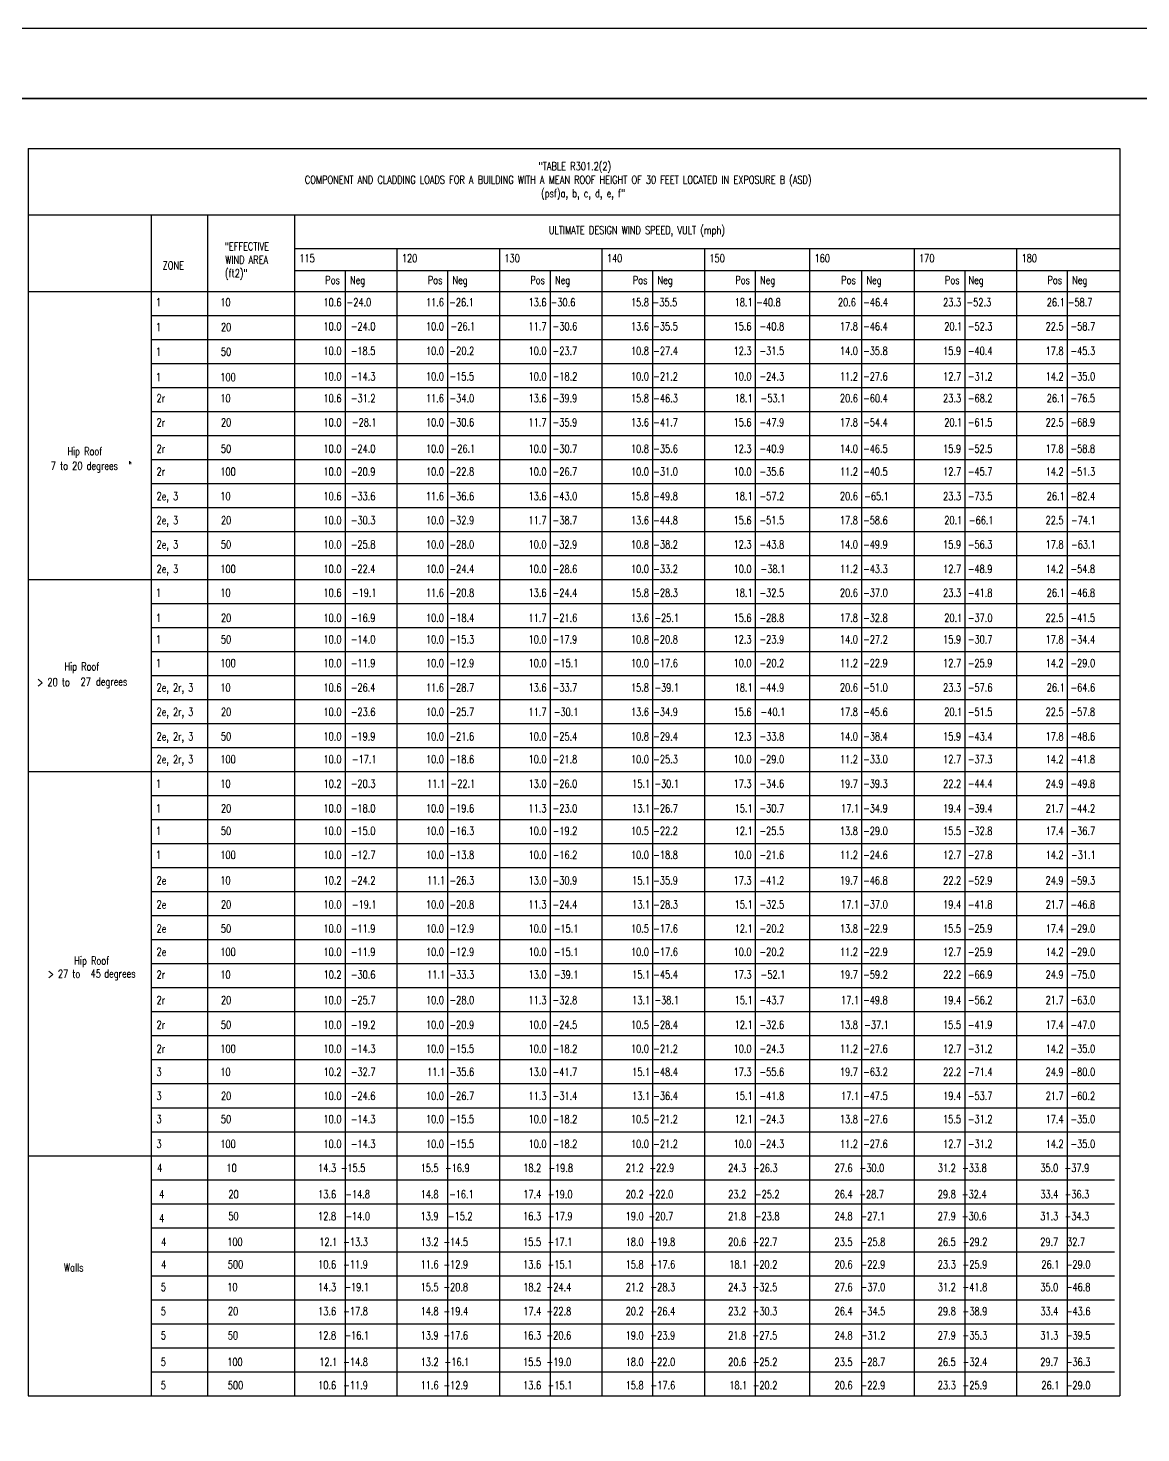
# Paper-space layout 'S-04' of a CAD drawing. Header units: inches. Extents: x 0 to 36, y 0 to 24.
# Drawn here: x 13.21 to 25.2, y 8.84 to 23.98 of the extents above; entities that cross this region are included whole.
import ezdxf

# ---------------------------------------------------------------- set-up
doc = ezdxf.new("R2010")
doc.units = ezdxf.units.IN
doc.header["$LTSCALE"] = 0.5
doc.header["$MEASUREMENT"] = 0
doc.layers.add('A-Anno-Titl-Otln', color=236, linetype='Continuous', lineweight=35)
doc.layers.add('TXT', color=4, linetype='Continuous', lineweight=9)
doc.styles.add('ACH DETAILS', font='romans.shx', dxfattribs={"width": 0.75, "height": 2})
doc.styles.add('ARCH', font='arch.shx')

# ---------------------------------------------------------------- blocks, each defined once
blk = doc.blocks.new('TB-24X36')
at = {"layer": 'A-Anno-Titl-Otln'}
blk.add_lwpolyline([(34.556, 0.084), (0, 0.084), (0, 22.549), (34.556, 22.549)], close=True, dxfattribs=at)
at = {"layer": 'TXT', "style": 'ARCH'}
for p in [(31.114, 0.106), (32.119, 0.117)]:
    blk.add_attdef('#', p, '', height=0.111, dxfattribs=at)
blk = doc.blocks.new('tabla 2')
for p, q in [((2380.17, 1006.84), (2652.98, 1006.84)), ((2380.17, 1006.84), (2380.17, 990.23)), ((2652.98, 1006.84), (2652.98, 973.4)), ((2380.17, 990.23), (2652.98, 990.23)), ((2380.17, 990.23), (2380.17, 695.05)), ((2410.89, 990.23), (2410.89, 695.05)), ((2424.95, 990.23), (2424.95, 695.05)), ((2446.69, 990.23), (2446.69, 695.05)), ((2446.69, 981.82), (2652.98, 981.82)), ((2472.31, 981.82), (2472.31, 695.05)), ((2497.93, 981.82), (2497.93, 695.05)), ((2523.55, 981.82), (2523.55, 695.05)), ((2549.18, 981.82), (2549.18, 695.05)), ((2575.45, 981.82), (2575.45, 695.05)), ((2601.57, 981.82), (2601.57, 695.05)), ((2627.19, 981.82), (2627.19, 695.05)), ((2446.69, 976.35), (2652.98, 976.35)), ((2459.34, 976.35), (2459.34, 695.05)), ((2484.96, 976.35), (2484.96, 695.05)), ((2510.58, 976.35), (2510.58, 695.05)), ((2536.2, 976.35), (2536.2, 695.05)), ((2561.83, 976.35), (2561.83, 695.05)), ((2588.42, 976.35), (2588.42, 695.05)), ((2614.22, 976.35), (2614.22, 695.05)), ((2639.84, 976.35), (2639.84, 695.05)), ((2652.98, 973.4), (2652.98, 695.05)), ((2380.17, 971.05), (2652.98, 971.05)), ((2410.89, 965.05), (2652.98, 965.05)), ((2410.89, 959.05), (2652.98, 959.05)), ((2410.89, 953.05), (2652.98, 953.05)), ((2410.89, 947.05), (2652.98, 947.05)), ((2410.89, 941.05), (2652.98, 941.05)), ((2410.89, 935.05), (2652.98, 935.05)), ((2410.89, 929.05), (2652.98, 929.05)), ((2410.89, 923.05), (2652.98, 923.05)), ((2410.89, 917.05), (2652.98, 917.05)), ((2410.89, 911.05), (2652.98, 911.05)), ((2410.89, 905.05), (2652.98, 905.05)), ((2380.17, 899.05), (2652.98, 899.05)), ((2410.89, 893.05), (2652.98, 893.05)), ((2410.89, 887.05), (2652.98, 887.05)), ((2410.89, 881.05), (2652.98, 881.05)), ((2410.89, 875.05), (2652.98, 875.05)), ((2410.89, 869.05), (2652.98, 869.05)), ((2410.89, 863.05), (2652.98, 863.05)), ((2410.89, 857.05), (2652.98, 857.05)), ((2380.17, 851.05), (2652.98, 851.05)), ((2410.89, 845.05), (2652.98, 845.05)), ((2410.89, 839.05), (2652.98, 839.05)), ((2410.89, 833.05), (2652.98, 833.05)), ((2410.89, 827.05), (2652.98, 827.05)), ((2410.89, 821.05), (2652.98, 821.05)), ((2410.89, 815.05), (2652.98, 815.05)), ((2410.89, 809.05), (2652.98, 809.05)), ((2410.89, 803.05), (2652.98, 803.05)), ((2410.89, 797.05), (2652.98, 797.05)), ((2410.89, 791.05), (2652.98, 791.05)), ((2410.89, 785.05), (2652.98, 785.05)), ((2410.89, 779.05), (2652.98, 779.05)), ((2410.89, 773.05), (2652.98, 773.05)), ((2410.89, 767.05), (2652.98, 767.05)), ((2410.89, 761.05), (2652.98, 761.05)), ((2380.17, 755.05), (2652.98, 755.05)), ((2410.89, 749.05), (2651.64, 749.05)), ((2410.89, 743.05), (2651.64, 743.05)), ((2410.89, 737.05), (2651.64, 737.05)), ((2410.89, 731.05), (2651.64, 731.05)), ((2410.89, 725.05), (2651.64, 725.05)), ((2410.89, 719.05), (2651.64, 719.05)), ((2410.89, 713.05), (2651.64, 713.05)), ((2410.89, 707.05), (2651.64, 707.05)), ((2410.89, 701.05), (2651.64, 701.05)), ((2380.17, 695.05), (2652.98, 695.05))]:
    blk.add_line(p, q)
at = {"style": 'ACH DETAILS', "width": 0.75}
for s, p in [('"TABLE R301.2(2)', (2507.73, 1001.4)), ('COMPONENT AND CLADDING LOADS FOR A BUILDING WITH A MEAN ROOF HEIGHT OF 30 FEET LOCATED IN EXPOSURE B (ASD)', (2449.3, 998.01)), ('(psf)a, b, c, d, e, f"', (2508.34, 994.63)), ('ULTIMATE DESIGN WIND SPEED, VULT (mph)', (2510.27, 985.44)), ('"EFFECTIVE', (2429.27, 981.37)), ('WIND AREA', (2429.39, 978.03)), ('115', (2447.92, 978.4)), ('120', (2473.55, 978.4)), ('130', (2499.17, 978.4)), ('140', (2524.79, 978.4)), ('150', (2550.41, 978.4)), ('160', (2576.69, 978.4)), ('170', (2602.81, 978.4)), ('180', (2628.43, 978.4)), ('ZONE', (2413.74, 976.61)), ('(ft2)"', (2429.33, 974.65)), ('Pos', (2454.4, 972.95)), ('Neg', (2460.58, 972.95)), ('Pos', (2480.03, 972.95)), ('Neg', (2486.2, 972.95)), ('Pos', (2505.65, 972.95)), ('Neg', (2511.82, 972.95)), ('Pos', (2531.27, 972.95)), ('Neg', (2537.45, 972.95)), ('Pos', (2556.89, 972.95)), ('Neg', (2563.07, 972.95)), ('Pos', (2583.35, 972.95)), ('Neg', (2589.66, 972.95)), ('Pos', (2609.29, 972.95)), ('Neg', (2615.18, 972.95)), ('Pos', (2634.91, 972.95)), ('Neg', (2641.09, 972.95)), ('1', (2412.06, 967.38)), ('10', (2428.17, 967.38)), ('10.6', (2453.95, 967.38)), ('-24.0', (2459.72, 967.38)), ('11.6', (2479.57, 967.38)), ('-26.1', (2485.37, 967.38)), ('13.6', (2505.2, 967.38)), ('-30.6', (2510.74, 967.38)), ('15.8', (2530.81, 967.38)), ('-35.5', (2536.22, 967.38)), ('18.1', (2556.73, 967.38)), ('-40.8', (2562.08, 967.38)), ('20.6', (2582.54, 967.38)), ('-46.4', (2588.85, 967.38)), ('23.3', (2608.83, 967.38)), ('-52.3', (2614.68, 967.38)), ('26.1', (2634.75, 967.38)), ('-58.7', (2639.98, 967.38)), ('1', (2412.06, 961.18)), ('20', (2428.33, 961.18)), ('10.0', (2453.95, 961.37)), ('-24.0', (2460.77, 961.37)), ('10.0', (2479.58, 961.37)), ('-26.1', (2485.73, 961.37)), ('11.7', (2505.19, 961.37)), ('-30.6', (2511.23, 961.37)), ('13.6', (2530.82, 961.37)), ('-35.5', (2536.35, 961.37)), ('15.6', (2556.44, 961.37)), ('-40.8', (2562.93, 961.37)), ('17.8', (2583.03, 961.37)), ('-46.4', (2588.83, 961.37)), ('20.1', (2609.12, 961.37)), ('-52.3', (2614.99, 961.37)), ('22.5', (2634.45, 961.37)), ('-58.7', (2640.66, 961.37)), ('1', (2412.06, 955.04)), ('50', (2428.31, 955.04)), ('10.0', (2453.95, 955.23)), ('-18.5', (2460.76, 955.23)), ('10.0', (2479.58, 955.23)), ('-20.2', (2485.46, 955.23)), ('10.0', (2505.2, 955.23)), ('-23.7', (2511.23, 955.23)), ('10.8', (2530.81, 955.23)), ('-27.4', (2536.37, 955.23)), ('12.3', (2556.44, 955.23)), ('-31.5', (2562.92, 955.23)), ('14.0', (2583.04, 955.23)), ('-35.8', (2588.82, 955.23)), ('15.9', (2608.83, 955.23)), ('-40.4', (2615, 955.23)), ('17.8', (2634.45, 955.23)), ('-45.3', (2640.66, 955.23)), ('1', (2412.06, 948.67)), ('100', (2428.17, 948.67)), ('10.0', (2453.95, 948.86)), ('-14.3', (2460.77, 948.86)), ('10.0', (2479.58, 948.86)), ('-15.5', (2485.43, 948.86)), ('10.0', (2505.2, 948.86)), ('-18.2', (2511.24, 948.86)), ('10.0', (2530.82, 948.86)), ('-21.2', (2536.38, 948.86)), ('10.0', (2556.44, 948.86)), ('-24.3', (2562.93, 948.86)), ('11.2', (2583.05, 948.86)), ('-27.6', (2588.82, 948.86)), ('12.7', (2608.83, 948.86)), ('-31.2', (2615.01, 948.86)), ('14.2', (2634.47, 948.86)), ('-35.0', (2640.66, 948.86)), ('2r', (2412.23, 943.39)), ('10', (2428.17, 943.39)), ('10.6', (2453.95, 943.39)), ('-31.2', (2460.78, 943.39)), ('11.6', (2479.57, 943.39)), ('-34.0', (2485.45, 943.39)), ('13.6', (2505.2, 943.39)), ('-39.9', (2511.22, 943.39)), ('15.8', (2530.81, 943.39)), ('-46.3', (2536.37, 943.39)), ('18.1', (2556.73, 943.39)), ('-53.1', (2563.22, 943.39)), ('20.6', (2583.04, 943.39)), ('-60.4', (2588.83, 943.39)), ('23.3', (2608.83, 943.39)), ('-68.2', (2615.01, 943.39)), ('26.1', (2634.75, 943.39)), ('-76.5', (2640.65, 943.39)), ('2r', (2412.23, 937.37)), ('20', (2428.33, 937.37)), ('10.0', (2453.95, 937.37)), ('-28.1', (2461.06, 937.37)), ('10.0', (2479.58, 937.37)), ('-30.6', (2485.44, 937.37)), ('11.7', (2505.19, 937.37)), ('-35.9', (2511.22, 937.37)), ('13.6', (2530.82, 937.37)), ('-41.7', (2536.37, 937.37)), ('15.6', (2556.44, 937.37)), ('-47.9', (2562.93, 937.37)), ('17.8', (2583.03, 937.37)), ('-54.4', (2588.83, 937.37)), ('20.1', (2609.12, 937.37)), ('-61.5', (2614.98, 937.37)), ('22.5', (2634.45, 937.37)), ('-68.9', (2640.65, 937.37)), ('Hip Roof', (2389.94, 930.14)), ('2r', (2412.23, 930.79)), ('50', (2428.31, 930.79)), ('10.0', (2453.95, 930.79)), ('-24.0', (2460.77, 930.79)), ('10.0', (2479.58, 930.79)), ('-26.1', (2485.73, 930.79)), ('10.0', (2505.2, 930.79)), ('-30.7', (2511.23, 930.79)), ('10.8', (2530.81, 930.79)), ('-35.6', (2536.37, 930.79)), ('12.3', (2556.44, 930.79)), ('-40.9', (2562.93, 930.79)), ('14.0', (2583.04, 930.79)), ('-46.5', (2588.81, 930.79)), ('15.9', (2608.83, 930.79)), ('-52.5', (2614.98, 930.79)), ('17.8', (2634.45, 930.79)), ('-58.8', (2640.65, 930.79)), ('2r', (2412.23, 925.05)), ('100', (2428.17, 925.05)), ('10.0', (2453.95, 925.05)), ('-20.9', (2460.77, 925.05)), ('10.0', (2479.58, 925.05)), ('-22.8', (2485.44, 925.05)), ('10.0', (2505.2, 925.05)), ('-26.7', (2511.23, 925.05)), ('10.0', (2530.82, 925.05)), ('-31.0', (2536.37, 925.05)), ('10.0', (2556.44, 925.05)), ('-35.6', (2562.93, 925.05)), ('11.2', (2583.05, 925.05)), ('-40.5', (2588.81, 925.05)), ('12.7', (2608.83, 925.05)), ('-45.7', (2614.99, 925.05)), ('14.2', (2634.47, 925.05)), ('-51.3', (2640.66, 925.05)), ('2e, 3', (2412.23, 918.92)), ('10', (2428.17, 918.92)), ('10.6', (2453.95, 918.92)), ('-33.6', (2460.77, 918.92)), ('11.6', (2479.57, 918.92)), ('-36.6', (2485.44, 918.92)), ('13.6', (2505.2, 918.92)), ('-43.0', (2511.23, 918.92)), ('15.8', (2530.81, 918.92)), ('-49.8', (2536.36, 918.92)), ('18.1', (2556.73, 918.92)), ('-57.2', (2562.94, 918.92)), ('20.6', (2583.04, 918.92)), ('-65.1', (2589.11, 918.92)), ('23.3', (2608.83, 918.92)), ('-73.5', (2614.98, 918.92)), ('26.1', (2634.75, 918.92)), ('-82.4', (2640.66, 918.92)), ('2e, 3', (2412.23, 912.9)), ('20', (2428.33, 912.9)), ('10.0', (2453.95, 912.9)), ('-30.3', (2460.77, 912.9)), ('10.0', (2479.58, 912.9)), ('-32.9', (2485.44, 912.9)), ('11.7', (2505.19, 912.9)), ('-38.7', (2511.23, 912.9)), ('13.6', (2530.82, 912.9)), ('-44.8', (2536.36, 912.9)), ('15.6', (2556.44, 912.9)), ('-51.5', (2562.92, 912.9)), ('17.8', (2583.03, 912.9)), ('-58.6', (2588.82, 912.9)), ('20.1', (2609.12, 912.9)), ('-66.1', (2615.28, 912.9)), ('22.5', (2634.45, 912.9)), ('-74.1', (2640.8, 912.9)), ('2e, 3', (2412.23, 906.84)), ('50', (2428.31, 906.84)), ('10.0', (2453.95, 906.84)), ('-25.8', (2460.77, 906.84)), ('10.0', (2479.58, 906.84)), ('-28.0', (2485.45, 906.84)), ('10.0', (2505.2, 906.84)), ('-32.9', (2511.22, 906.84)), ('10.8', (2530.81, 906.84)), ('-38.2', (2536.38, 906.84)), ('12.3', (2556.44, 906.84)), ('-43.8', (2562.93, 906.84)), ('14.0', (2583.04, 906.84)), ('-49.9', (2588.82, 906.84)), ('15.9', (2608.83, 906.84)), ('-56.3', (2614.99, 906.84)), ('17.8', (2634.45, 906.84)), ('-63.1', (2640.8, 906.84)), ('2e, 3', (2412.23, 900.72)), ('100', (2428.17, 900.72)), ('10.0', (2453.95, 900.72)), ('-22.4', (2460.77, 900.72)), ('10.0', (2479.58, 900.72)), ('-24.4', (2485.45, 900.72)), ('10.0', (2505.2, 900.72)), ('-28.6', (2511.23, 900.72)), ('10.0', (2530.82, 900.72)), ('-33.2', (2536.38, 900.72)), ('10.0', (2556.44, 900.72)), ('-38.1', (2563.22, 900.72)), ('11.2', (2583.05, 900.72)), ('-43.3', (2588.82, 900.72)), ('12.7', (2608.83, 900.72)), ('-48.9', (2614.99, 900.72)), ('14.2', (2634.47, 900.72)), ('-54.8', (2640.65, 900.72)), ('1', (2412.06, 894.77)), ('10', (2428.17, 894.77)), ('10.6', (2453.95, 894.77)), ('-19.1', (2461.06, 894.77)), ('11.6', (2479.57, 894.77)), ('-20.8', (2485.44, 894.77)), ('13.6', (2505.2, 894.77)), ('-24.4', (2511.23, 894.77)), ('15.8', (2530.81, 894.77)), ('-28.3', (2536.37, 894.77)), ('18.1', (2556.73, 894.77)), ('-32.5', (2562.92, 894.77)), ('20.6', (2583.04, 894.77)), ('-37.0', (2588.83, 894.77)), ('23.3', (2608.83, 894.77)), ('-41.8', (2614.99, 894.77)), ('26.1', (2634.75, 894.77)), ('-46.8', (2640.65, 894.77)), ('1', (2412.06, 888.49)), ('20', (2428.33, 888.49)), ('10.0', (2453.95, 888.49)), ('-16.9', (2460.77, 888.49)), ('10.0', (2479.58, 888.49)), ('-18.4', (2485.45, 888.49)), ('11.7', (2505.19, 888.49)), ('-21.6', (2511.23, 888.49)), ('13.6', (2530.82, 888.49)), ('-25.1', (2536.66, 888.49)), ('15.6', (2556.44, 888.49)), ('-28.8', (2562.93, 888.49)), ('17.8', (2583.03, 888.49)), ('-32.8', (2588.82, 888.49)), ('20.1', (2609.12, 888.49)), ('-37.0', (2615, 888.49)), ('22.5', (2634.45, 888.49)), ('-41.5', (2640.65, 888.49)), ('1', (2412.06, 883.11)), ('50', (2428.31, 883.11)), ('10.0', (2453.95, 883.11)), ('-14.0', (2460.77, 883.11)), ('10.0', (2479.58, 883.11)), ('-15.3', (2485.44, 883.11)), ('10.0', (2505.2, 883.11)), ('-17.9', (2511.22, 883.11)), ('10.8', (2530.81, 883.11)), ('-20.8', (2536.36, 883.11)), ('12.3', (2556.44, 883.11)), ('-23.9', (2562.93, 883.11)), ('14.0', (2583.04, 883.11)), ('-27.2', (2588.84, 883.11)), ('15.9', (2608.83, 883.11)), ('-30.7', (2614.99, 883.11)), ('17.8', (2634.45, 883.11)), ('-34.4', (2640.66, 883.11)), ('Hip Roof', (2389.21, 876.36)), ('1', (2412.06, 877.18)), ('100', (2428.17, 877.18)), ('10.0', (2453.95, 877.18)), ('-11.9', (2460.77, 877.18)), ('10.0', (2479.58, 877.18)), ('-12.9', (2485.44, 877.18)), ('10.0', (2505.2, 877.18)), ('-15.1', (2511.51, 877.18)), ('10.0', (2530.82, 877.18)), ('-17.6', (2536.37, 877.18)), ('10.0', (2556.44, 877.18)), ('-20.2', (2562.94, 877.18)), ('11.2', (2583.05, 877.18)), ('-22.9', (2588.82, 877.18)), ('12.7', (2608.83, 877.18)), ('-25.9', (2614.99, 877.18)), ('14.2', (2634.47, 877.18)), ('-29.0', (2640.66, 877.18)), ('27', (2393.24, 872.49)), ('degrees', (2397.07, 872.55)), ('> 20 to', (2382.38, 872.43)), ('2e, 2r, 3', (2412.23, 871.08)), ('10', (2428.17, 871.08)), ('10.6', (2453.95, 871.08)), ('-26.4', (2460.77, 871.08)), ('11.6', (2479.57, 871.08)), ('-28.7', (2485.44, 871.08)), ('13.6', (2505.2, 871.08)), ('-33.7', (2511.23, 871.08)), ('15.8', (2530.81, 871.08)), ('-39.1', (2536.66, 871.08)), ('18.1', (2556.73, 871.08)), ('-44.9', (2562.93, 871.08)), ('20.6', (2583.04, 871.08)), ('-51.0', (2588.83, 871.08)), ('23.3', (2608.83, 871.08)), ('-57.6', (2615, 871.08)), ('26.1', (2634.75, 871.08)), ('-64.6', (2640.66, 871.08)), ('2e, 2r, 3', (2412.23, 864.98)), ('20', (2428.33, 864.98)), ('10.0', (2453.95, 864.98)), ('-23.6', (2460.77, 864.98)), ('10.0', (2479.58, 864.98)), ('-25.7', (2485.44, 864.98)), ('11.7', (2505.19, 864.98)), ('-30.1', (2511.51, 864.98)), ('13.6', (2530.82, 864.98)), ('-34.9', (2536.36, 864.98)), ('15.6', (2556.44, 864.98)), ('-40.1', (2563.22, 864.98)), ('17.8', (2583.03, 864.98)), ('-45.6', (2588.82, 864.98)), ('20.1', (2609.12, 864.98)), ('-51.5', (2614.98, 864.98)), ('22.5', (2634.45, 864.98)), ('-57.8', (2640.65, 864.98)), ('2e, 2r, 3', (2412.23, 858.86)), ('50', (2428.31, 858.86)), ('10.0', (2453.95, 858.86)), ('-19.9', (2460.77, 858.86)), ('10.0', (2479.58, 858.86)), ('-21.6', (2485.44, 858.86)), ('10.0', (2505.2, 858.86)), ('-25.4', (2511.23, 858.86)), ('10.8', (2530.81, 858.86)), ('-29.4', (2536.37, 858.86)), ('12.3', (2556.44, 858.86)), ('-33.8', (2562.93, 858.86)), ('14.0', (2583.04, 858.86)), ('-38.4', (2588.83, 858.86)), ('15.9', (2608.83, 858.86)), ('-43.4', (2615, 858.86)), ('17.8', (2634.45, 858.86)), ('-48.6', (2640.66, 858.86)), ('2e, 2r, 3', (2412.23, 853.15)), ('100', (2428.17, 853.15)), ('10.0', (2453.95, 853.15)), ('-17.1', (2461.06, 853.15)), ('10.0', (2479.58, 853.15)), ('-18.6', (2485.44, 853.15)), ('10.0', (2505.2, 853.15)), ('-21.8', (2511.22, 853.15)), ('10.0', (2530.82, 853.15)), ('-25.3', (2536.37, 853.15)), ('10.0', (2556.44, 853.15)), ('-29.0', (2562.93, 853.15)), ('11.2', (2583.05, 853.15)), ('-33.0', (2588.83, 853.15)), ('12.7', (2608.83, 853.15)), ('-37.3', (2614.99, 853.15)), ('14.2', (2634.47, 853.15)), ('-41.8', (2640.65, 853.15)), ('1', (2412.06, 847.04)), ('10', (2428.17, 847.04)), ('10.2', (2453.96, 847.04)), ('-20.3', (2460.77, 847.04)), ('11.1', (2479.86, 847.04)), ('-22.1', (2485.73, 847.04)), ('13.0', (2505.2, 847.04)), ('-26.0', (2511.23, 847.04)), ('15.1', (2531.11, 847.04)), ('-30.1', (2536.66, 847.04)), ('17.3', (2556.44, 847.04)), ('-34.6', (2562.93, 847.04)), ('19.7', (2583.04, 847.04)), ('-39.3', (2588.82, 847.04)), ('22.2', (2608.85, 847.04)), ('-44.4', (2615, 847.05)), ('24.9', (2634.45, 847.04)), ('-49.8', (2640.65, 847.04)), ('1', (2412.06, 840.87)), ('20', (2428.33, 840.87)), ('10.0', (2453.95, 840.87)), ('-18.0', (2460.77, 840.87)), ('10.0', (2479.58, 840.87)), ('-19.6', (2485.44, 840.87)), ('11.3', (2505.19, 840.87)), ('-23.0', (2511.23, 840.87)), ('13.1', (2531.11, 840.87)), ('-26.7', (2536.37, 840.87)), ('15.1', (2556.73, 840.87)), ('-30.7', (2562.93, 840.87)), ('17.1', (2583.33, 840.87)), ('-34.9', (2588.82, 840.87)), ('19.4', (2608.84, 840.87)), ('-39.4', (2615, 840.87)), ('21.7', (2634.46, 840.87)), ('-44.2', (2640.66, 840.87)), ('1', (2412.06, 835.24)), ('50', (2428.31, 835.24)), ('10.0', (2453.95, 835.24)), ('-15.0', (2460.77, 835.24)), ('10.0', (2479.58, 835.24)), ('-16.3', (2485.44, 835.24)), ('10.0', (2505.2, 835.24)), ('-19.2', (2511.24, 835.24)), ('10.5', (2530.81, 835.24)), ('-22.2', (2536.38, 835.24)), ('12.1', (2556.73, 835.24)), ('-25.5', (2562.92, 835.24)), ('13.8', (2583.03, 835.24)), ('-29.0', (2588.83, 835.24)), ('15.5', (2608.82, 835.24)), ('-32.8', (2614.99, 835.24)), ('17.4', (2634.46, 835.24)), ('-36.7', (2640.66, 835.24)), ('1', (2412.06, 829.23)), ('100', (2428.17, 829.23)), ('10.0', (2453.95, 829.23)), ('-12.7', (2460.77, 829.23)), ('10.0', (2479.58, 829.23)), ('-13.8', (2485.44, 829.23)), ('10.0', (2505.2, 829.23)), ('-16.2', (2511.24, 829.23)), ('10.0', (2530.82, 829.23)), ('-18.8', (2536.36, 829.23)), ('10.0', (2556.44, 829.23)), ('-21.6', (2562.93, 829.23)), ('11.2', (2583.05, 829.23)), ('-24.6', (2588.82, 829.23)), ('12.7', (2608.83, 829.23)), ('-27.8', (2614.99, 829.23)), ('14.2', (2634.47, 829.23)), ('-31.1', (2640.8, 829.23)), ('2e', (2412.23, 822.85)), ('10', (2428.17, 822.85)), ('10.2', (2453.96, 822.85)), ('-24.2', (2460.78, 822.85)), ('11.1', (2479.86, 822.85)), ('-26.3', (2485.44, 822.85)), ('13.0', (2505.2, 822.85)), ('-30.9', (2511.22, 822.85)), ('15.1', (2531.11, 822.85)), ('-35.9', (2536.36, 822.85)), ('17.3', (2556.44, 822.85)), ('-41.2', (2562.94, 822.85)), ('19.7', (2583.04, 822.85)), ('-46.8', (2588.82, 822.85)), ('22.2', (2608.85, 822.85)), ('-52.9', (2614.99, 822.85)), ('24.9', (2634.45, 822.85)), ('-59.3', (2640.66, 822.85)), ('2e', (2412.23, 816.84)), ('20', (2428.33, 816.84)), ('10.0', (2453.95, 816.84)), ('-19.1', (2461.06, 816.84)), ('10.0', (2479.58, 816.84)), ('-20.8', (2485.44, 816.84)), ('11.3', (2505.19, 816.84)), ('-24.4', (2511.23, 816.84)), ('13.1', (2531.11, 816.84)), ('-28.3', (2536.37, 816.84)), ('15.1', (2556.73, 816.84)), ('-32.5', (2562.92, 816.84)), ('17.1', (2583.33, 816.84)), ('-37.0', (2588.83, 816.84)), ('19.4', (2608.84, 816.84)), ('-41.8', (2614.99, 816.84)), ('21.7', (2634.46, 816.84)), ('-46.8', (2640.65, 816.84)), ('2e', (2412.23, 810.82)), ('50', (2428.31, 810.82)), ('10.0', (2453.95, 810.82)), ('-11.9', (2460.77, 810.82)), ('10.0', (2479.58, 810.82)), ('-12.9', (2485.44, 810.82)), ('10.0', (2505.2, 810.82)), ('-15.1', (2511.51, 810.82)), ('10.5', (2530.81, 810.82)), ('-17.6', (2536.37, 810.82)), ('12.1', (2556.73, 810.82)), ('-20.2', (2562.94, 810.82)), ('13.8', (2583.03, 810.82)), ('-22.9', (2588.82, 810.82)), ('15.5', (2608.82, 810.82)), ('-25.9', (2614.99, 810.82)), ('17.4', (2634.46, 810.82)), ('-29.0', (2640.66, 810.82)), ('Hip Roof', (2391.66, 802.82)), ('2e', (2412.23, 805)), ('100', (2428.17, 805)), ('10.0', (2453.95, 805)), ('-11.9', (2460.77, 805)), ('10.0', (2479.58, 805)), ('-12.9', (2485.44, 805)), ('10.0', (2505.2, 805)), ('-15.1', (2511.51, 805)), ('10.0', (2530.82, 805)), ('-17.6', (2536.37, 805)), ('10.0', (2556.44, 805)), ('-20.2', (2562.94, 805)), ('11.2', (2583.05, 805)), ('-22.9', (2588.82, 805)), ('12.7', (2608.83, 805)), ('-25.9', (2614.99, 805)), ('14.2', (2634.47, 805)), ('-29.0', (2640.66, 805)), ('> 27 to', (2385.01, 799.49)), ('45', (2395.75, 799.56)), ('degrees', (2399.15, 799.57)), ('2r', (2412.23, 799.31)), ('10', (2428.17, 799.31)), ('10.2', (2453.96, 799.31)), ('-30.6', (2460.77, 799.31)), ('11.1', (2479.86, 799.31)), ('-33.3', (2485.44, 799.31)), ('13.0', (2505.2, 799.31)), ('-39.1', (2511.51, 799.31)), ('15.1', (2531.11, 799.31)), ('-45.4', (2536.37, 799.32)), ('17.3', (2556.44, 799.31)), ('-52.1', (2563.22, 799.31)), ('19.7', (2583.04, 799.31)), ('-59.2', (2588.84, 799.31)), ('22.2', (2608.85, 799.31)), ('-66.9', (2614.99, 799.31)), ('24.9', (2634.45, 799.31)), ('-75.0', (2640.66, 799.31)), ('2r', (2412.23, 792.95)), ('20', (2428.33, 792.95)), ('10.0', (2453.95, 792.95)), ('-25.7', (2460.77, 792.95)), ('10.0', (2479.58, 792.95)), ('-28.0', (2485.45, 792.95)), ('11.3', (2505.19, 792.95)), ('-32.8', (2511.22, 792.95)), ('13.1', (2531.11, 792.95)), ('-38.1', (2536.66, 792.95)), ('15.1', (2556.73, 792.95)), ('-43.7', (2562.93, 792.95)), ('17.1', (2583.33, 792.95)), ('-49.8', (2588.82, 792.95)), ('19.4', (2608.84, 792.95)), ('-56.2', (2615.01, 792.95)), ('21.7', (2634.46, 792.95)), ('-63.0', (2640.66, 792.95)), ('2r', (2412.23, 786.77)), ('50', (2428.31, 786.77)), ('10.0', (2453.95, 786.77)), ('-19.2', (2460.78, 786.77)), ('10.0', (2479.58, 786.77)), ('-20.9', (2485.44, 786.77)), ('10.0', (2505.2, 786.77)), ('-24.5', (2511.21, 786.77)), ('10.5', (2530.81, 786.77)), ('-28.4', (2536.37, 786.77)), ('12.1', (2556.73, 786.77)), ('-32.6', (2562.93, 786.77)), ('13.8', (2583.03, 786.77)), ('-37.1', (2589.11, 786.77)), ('15.5', (2608.82, 786.77)), ('-41.9', (2614.99, 786.77)), ('17.4', (2634.46, 786.77)), ('-47.0', (2640.66, 786.77)), ('2r', (2412.23, 780.78)), ('100', (2428.17, 780.78)), ('10.0', (2453.95, 780.78)), ('-14.3', (2460.77, 780.78)), ('10.0', (2479.58, 780.78)), ('-15.5', (2485.43, 780.78)), ('10.0', (2505.2, 780.78)), ('-18.2', (2511.24, 780.78)), ('10.0', (2530.82, 780.78)), ('-21.2', (2536.38, 780.78)), ('10.0', (2556.44, 780.78)), ('-24.3', (2562.93, 780.78)), ('11.2', (2583.05, 780.78)), ('-27.6', (2588.82, 780.78)), ('12.7', (2608.83, 780.78)), ('-31.2', (2615.01, 780.78)), ('14.2', (2634.47, 780.78)), ('-35.0', (2640.66, 780.78)), ('3', (2412.2, 774.98)), ('10', (2428.17, 774.98)), ('10.2', (2453.96, 774.98)), ('-32.7', (2460.77, 774.98)), ('11.1', (2479.86, 774.98)), ('-35.6', (2485.44, 774.98)), ('13.0', (2505.2, 774.98)), ('-41.7', (2511.23, 774.98)), ('15.1', (2531.11, 774.98)), ('-48.4', (2536.37, 774.98)), ('17.3', (2556.44, 774.98)), ('-55.6', (2562.93, 774.98)), ('19.7', (2583.04, 774.98)), ('-63.2', (2588.84, 774.98)), ('22.2', (2608.85, 774.98)), ('-71.4', (2615, 774.98)), ('24.9', (2634.45, 774.98)), ('-80.0', (2640.66, 774.98)), ('3', (2412.2, 768.99)), ('20', (2428.33, 768.99)), ('10.0', (2453.95, 768.99)), ('-24.6', (2460.77, 768.99)), ('10.0', (2479.58, 768.99)), ('-26.7', (2485.44, 768.99)), ('11.3', (2505.19, 768.99)), ('-31.4', (2511.23, 768.99)), ('13.1', (2531.11, 768.99)), ('-36.4', (2536.37, 768.99)), ('15.1', (2556.73, 768.99)), ('-41.8', (2562.93, 768.99)), ('17.1', (2583.33, 768.99)), ('-47.5', (2588.81, 769)), ('19.4', (2608.84, 768.99)), ('-53.7', (2614.99, 768.99)), ('21.7', (2634.46, 768.99)), ('-60.2', (2640.66, 768.99)), ('3', (2412.2, 763.19)), ('50', (2428.31, 763.19)), ('10.0', (2453.95, 763.19)), ('-14.3', (2460.77, 763.19)), ('10.0', (2479.58, 763.19)), ('-15.5', (2485.43, 763.19)), ('10.0', (2505.2, 763.19)), ('-18.2', (2511.24, 763.19)), ('10.5', (2530.81, 763.19)), ('-21.2', (2536.38, 763.19)), ('12.1', (2556.73, 763.19)), ('-24.3', (2562.93, 763.19)), ('13.8', (2583.03, 763.19)), ('-27.6', (2588.82, 763.19)), ('15.5', (2608.82, 763.19)), ('-31.2', (2615.01, 763.19)), ('17.4', (2634.46, 763.19)), ('-35.0', (2640.66, 763.19)), ('3', (2412.2, 756.99)), ('100', (2428.17, 756.99)), ('10.0', (2453.95, 756.99)), ('-14.3', (2460.77, 756.99)), ('10.0', (2479.58, 756.99)), ('-15.5', (2485.43, 756.99)), ('10.0', (2505.2, 756.99)), ('-18.2', (2511.24, 756.99)), ('10.0', (2530.82, 756.99)), ('-21.2', (2536.38, 756.99)), ('10.0', (2556.44, 756.99)), ('-24.3', (2562.93, 756.99)), ('11.2', (2583.05, 756.99)), ('-27.6', (2588.82, 756.99)), ('12.7', (2608.83, 756.99)), ('-31.2', (2615.01, 756.99)), ('14.2', (2634.47, 756.99)), ('-35.0', (2640.66, 756.99)), ('4', (2412.38, 750.98)), ('10', (2429.7, 750.97)), ('14.3', (2452.61, 750.97)), ('-15.5', (2458.25, 750.97)), ('15.5', (2478.23, 750.97)), ('-16.9', (2484.32, 750.97)), ('18.2', (2503.87, 750.97)), ('-19.8', (2510.16, 750.97)), ('21.2', (2529.5, 750.97)), ('-22.9', (2535.43, 750.97)), ('24.3', (2555.1, 750.97)), ('-26.3', (2561.31, 750.97)), ('27.6', (2581.7, 750.97)), ('-30.0', (2587.96, 750.97)), ('31.2', (2607.51, 750.97)), ('-33.8', (2613.57, 750.97)), ('35.0', (2633.13, 750.97)), ('-37.9', (2639.2, 750.97)), ('4', (2412.86, 744.4)), ('20', (2430.19, 744.39)), ('13.6', (2452.62, 744.39)), ('-14.8', (2459.41, 744.39)), ('14.8', (2478.23, 744.39)), ('-16.1', (2485.33, 744.39)), ('17.4', (2503.87, 744.39)), ('-19.0', (2510.04, 744.39)), ('20.2', (2529.5, 744.39)), ('-22.0', (2535.21, 744.39)), ('23.2', (2555.12, 744.39)), ('-25.2', (2561.79, 744.39)), ('26.4', (2581.71, 744.39)), ('-28.7', (2587.89, 744.39)), ('29.8', (2607.5, 744.39)), ('-32.4', (2613.52, 744.39)), ('33.4', (2633.13, 744.39)), ('-36.3', (2639.21, 744.39)), ('4', (2412.86, 738.4)), ('50', (2430.17, 738.93)), ('12.8', (2452.61, 738.93)), ('-14.0', (2459.42, 738.93)), ('13.9', (2478.23, 738.93)), ('-15.2', (2485.05, 738.93)), ('16.3', (2503.86, 738.93)), ('-17.9', (2510.03, 738.93)), ('19.0', (2529.49, 738.93)), ('-20.7', (2535.2, 738.93)), ('21.8', (2555.1, 738.93)), ('-23.8', (2561.77, 738.93)), ('24.8', (2581.7, 738.93)), ('-27.1', (2588.18, 738.93)), ('27.9', (2607.5, 738.93)), ('-30.6', (2613.52, 738.93)), ('31.3', (2633.12, 738.93)), ('-34.3', (2639.21, 738.93)), ('4', (2413.37, 732.5)), ('100', (2429.9, 732.5)), ('12.1', (2452.9, 732.5)), ('-13.3', (2458.89, 732.5)), ('13.2', (2478.25, 732.5)), ('-14.5', (2483.92, 732.5)), ('15.5', (2503.85, 732.5)), ('-17.1', (2509.99, 732.5)), ('18.0', (2529.49, 732.5)), ('-19.8', (2535.69, 732.5)), ('20.6', (2555.11, 732.5)), ('-22.7', (2561.23, 732.5)), ('23.5', (2581.69, 732.5)), ('-25.8', (2588.21, 732.5)), ('26.5', (2607.49, 732.5)), ('-29.2', (2613.73, 732.5)), ('29.7', (2633.12, 732.5)), ('32.7', (2639.82, 732.5)), ('Walls', (2389.08, 726.12)), ('4', (2413.37, 726.86)), ('500', (2430.04, 726.85)), ('10.6', (2452.62, 726.85)), ('-11.9', (2458.89, 726.85)), ('11.6', (2478.24, 726.85)), ('-12.9', (2483.93, 726.85)), ('13.6', (2503.86, 726.85)), ('-15.1', (2509.99, 726.85)), ('15.8', (2529.48, 726.85)), ('-17.6', (2535.7, 726.85)), ('18.1', (2555.39, 726.85)), ('-20.2', (2561.24, 726.85)), ('20.6', (2581.7, 726.85)), ('-22.9', (2588.21, 726.85)), ('23.3', (2607.5, 726.85)), ('-25.9', (2613.71, 726.85)), ('26.1', (2633.41, 726.85)), ('-29.0', (2639.49, 726.85)), ('5', (2413.31, 721.21)), ('10', (2429.9, 721.2)), ('14.3', (2452.61, 721.2)), ('-19.1', (2459.18, 721.2)), ('15.5', (2478.23, 721.2)), ('-20.8', (2483.93, 721.2)), ('18.2', (2503.87, 721.2)), ('-24.4', (2509.71, 721.2)), ('21.2', (2529.5, 721.2)), ('-28.3', (2535.7, 721.2)), ('24.3', (2555.1, 721.2)), ('-32.5', (2561.21, 721.2)), ('27.6', (2581.7, 721.2)), ('-37.0', (2588.22, 721.2)), ('31.2', (2607.51, 721.2)), ('-41.8', (2613.71, 721.2)), ('35.0', (2633.13, 721.2)), ('-46.8', (2639.48, 721.2)), ('5', (2413.31, 715.17)), ('20', (2430.07, 715.16)), ('13.6', (2452.62, 715.16)), ('-17.8', (2458.89, 715.16)), ('14.8', (2478.23, 715.16)), ('-19.4', (2483.94, 715.16)), ('17.4', (2503.87, 715.16)), ('-22.8', (2509.7, 715.16)), ('20.2', (2529.5, 715.16)), ('-26.4', (2535.7, 715.16)), ('23.2', (2555.12, 715.16)), ('-30.3', (2561.23, 715.16)), ('26.4', (2581.71, 715.16)), ('-34.5', (2588.2, 715.16)), ('29.8', (2607.5, 715.16)), ('-38.9', (2613.71, 715.16)), ('33.4', (2633.13, 715.16)), ('-43.6', (2639.49, 715.16)), ('5', (2413.31, 709.13)), ('50', (2430.04, 709.12)), ('12.8', (2452.61, 709.12)), ('-16.1', (2459.18, 709.12)), ('13.9', (2478.23, 709.12)), ('-17.6', (2483.93, 709.12)), ('16.3', (2503.86, 709.12)), ('-20.6', (2509.7, 709.12)), ('19.0', (2529.49, 709.12)), ('-23.9', (2535.69, 709.12)), ('21.8', (2555.1, 709.12)), ('-27.5', (2561.21, 709.12)), ('24.8', (2581.7, 709.12)), ('-31.2', (2588.23, 709.12)), ('27.9', (2607.5, 709.12)), ('-35.3', (2613.71, 709.12)), ('31.3', (2633.12, 709.12)), ('-39.5', (2639.48, 709.12)), ('5', (2413.31, 702.49)), ('100', (2429.9, 702.48)), ('12.1', (2452.9, 702.48)), ('-14.8', (2458.89, 702.48)), ('13.2', (2478.25, 702.48)), ('-16.1', (2484.22, 702.48)), ('15.5', (2503.85, 702.48)), ('-19.0', (2509.71, 702.48)), ('18.0', (2529.49, 702.48)), ('-22.0', (2535.7, 702.48)), ('20.6', (2555.11, 702.48)), ('-25.2', (2561.24, 702.48)), ('23.5', (2581.69, 702.48)), ('-28.7', (2588.21, 702.48)), ('26.5', (2607.49, 702.48)), ('-32.4', (2613.72, 702.48)), ('29.7', (2633.12, 702.48)), ('-36.3', (2639.48, 702.48)), ('5', (2413.31, 696.65)), ('500', (2430.04, 696.64)), ('10.6', (2452.62, 696.64)), ('-11.9', (2458.89, 696.64)), ('11.6', (2478.24, 696.64)), ('-12.9', (2483.93, 696.64)), ('13.6', (2503.86, 696.64)), ('-15.1', (2509.99, 696.64)), ('15.8', (2529.48, 696.64)), ('-17.6', (2535.7, 696.64)), ('18.1', (2555.39, 696.64)), ('-20.2', (2561.24, 696.64)), ('20.6', (2581.7, 696.64)), ('-22.9', (2588.21, 696.64)), ('23.3', (2607.5, 696.64)), ('-25.9', (2613.71, 696.64)), ('26.1', (2633.41, 696.64)), ('-29.0', (2639.49, 696.64))]:
    blk.add_text(s, height=2, dxfattribs=at).set_placement(p)
at = {"attachment_point": 1, "style": 'ACH DETAILS'}
for s, insert, char_height in [('\\pxql;7 to 20 degrees ', (2385.8, 928.51), 2), ('\\pxql;h ', (2405.36, 928.68), 0.8)]:
    blk.add_mtext_dynamic_manual_height_columns(s, width=23.2724, gutter_width=10, heights=[0], dxfattribs=dict(at, insert=insert, char_height=char_height))

psp = doc.layouts.new('S-04')

# ---------------------------------------------------------------- linework, layer by layer
at = {"color": 1}
psp.add_lwpolyline([(0.023, 23.983), (36.023, 23.983), (36.023, -0.017), (0.023, -0.017)], close=True, dxfattribs=at)

# ---------------------------------------------------------------- block references
psp.add_blockref('TB-24X36', (0.773, 0.675))
at = {"xscale": 0.0431132420238115, "yscale": 0.0431132420238115, "zscale": 0.0431132420238115}
psp.add_blockref('tabla 2', (-89.409, -20.722), dxfattribs=at)

doc.saveas('drawing.dxf')
